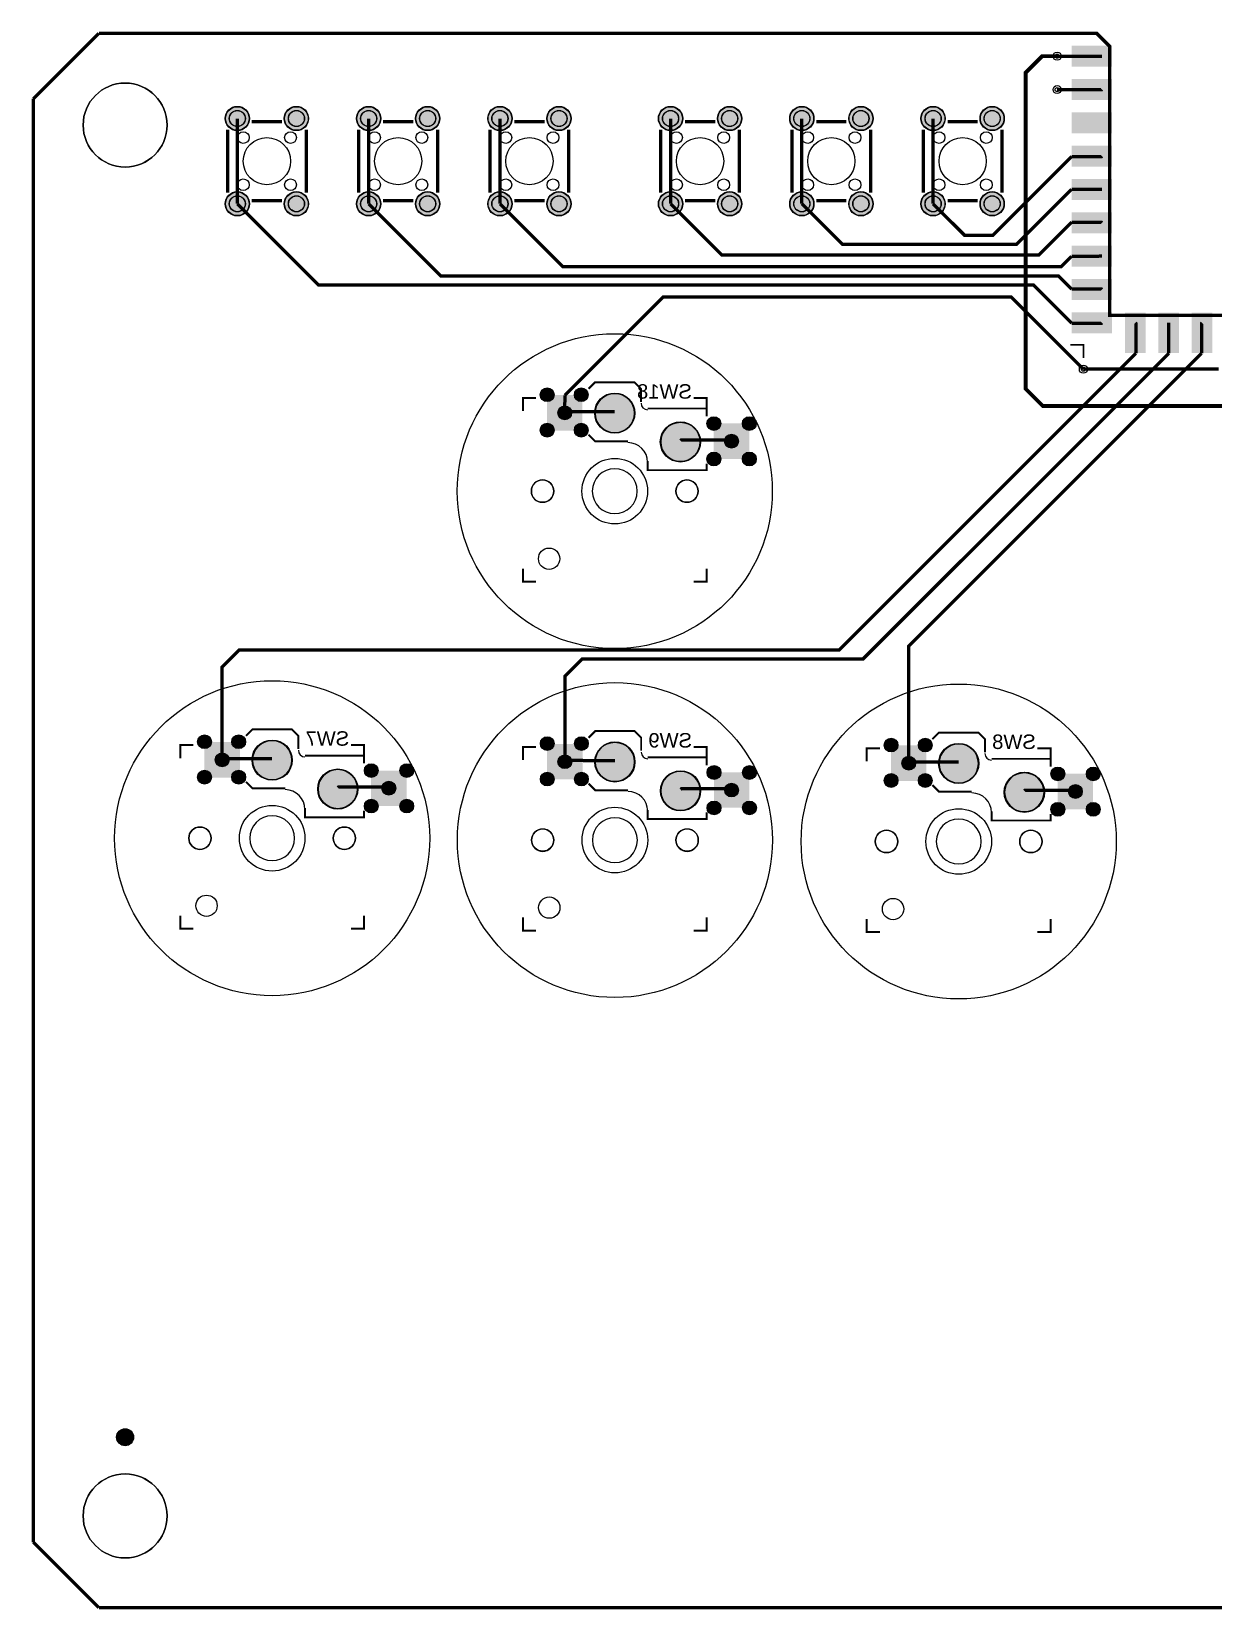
# Model space of a CAD drawing. Header units: millimetres. Extents: x 40 to 250, y -150 to -30.
# Drawn here: x 39.9 to 129.9, y -150.1 to -29.9 of the extents above; entities that cross this region are included whole.
import ezdxf

# ---------------------------------------------------------------- set-up
doc = ezdxf.new("R2010")
doc.units = ezdxf.units.MM
for name, color, linetype, true_color in [('BoardOutline', 7, 'Continuous', 0xff00ff), ('BottomLayer', 7, 'Continuous', 0x0000ff), ('BottomPasteMaskLayer', 7, 'Continuous', 0x800000), ('BottomSilkLayer', 7, 'Continuous', 0x808000), ('BottomSolderMaskLayer', 7, 'Continuous', 0xaa00ff), ('Hole', 7, 'Continuous', 0x222222), ('Multi-Layer', 7, 'Continuous', 0xc0c0c0), ('TopLayer', 7, 'Continuous', 0xff0000), ('TopPasteMaskLayer', 7, 'Continuous', 0x808080), ('TopSilkLayer', 7, 'Continuous', 0xffff00), ('TopSolderMaskLayer', 7, 'Continuous', 0x800080)]:
    doc.layers.add(name, color=color, linetype=linetype, true_color=true_color)
doc.styles.get("Standard").update_dxf_attribs({"font": 'arial.ttf'})

msp = doc.modelspace()

# ---------------------------------------------------------------- hatches: boundary and pattern name
at = {"layer": 'BottomLayer'}
for points in [[(81.79, -60.23), (79.19, -60.23), (79.19, -57.63), (81.79, -57.63)], [(94.49, -62.39), (91.89, -62.39), (91.89, -59.79), (94.49, -59.79)], [(55.69, -86.68), (53.09, -86.68), (53.09, -84.08), (55.69, -84.08)], [(81.8, -86.82), (79.2, -86.82), (79.2, -84.22), (81.8, -84.22)], [(107.99, -86.93), (105.39, -86.93), (105.39, -84.33), (107.99, -84.33)], [(68.39, -88.84), (65.79, -88.84), (65.79, -86.24), (68.39, -86.24)], [(94.5, -88.98), (91.9, -88.98), (91.9, -86.38), (94.5, -86.38)], [(120.69, -89.09), (118.09, -89.09), (118.09, -86.49), (120.69, -86.49)]]:
    msp.add_hatch(color=256, dxfattribs=at).paths.add_polyline_path(points)
at = {"layer": 'BottomPasteMaskLayer'}
for points in [[(81.79, -60.23), (79.19, -60.23), (79.19, -57.63), (81.79, -57.63)], [(94.49, -62.39), (91.89, -62.39), (91.89, -59.79), (94.49, -59.79)], [(55.69, -86.68), (53.09, -86.68), (53.09, -84.08), (55.69, -84.08)], [(81.8, -86.82), (79.2, -86.82), (79.2, -84.22), (81.8, -84.22)], [(107.99, -86.93), (105.39, -86.93), (105.39, -84.33), (107.99, -84.33)], [(68.39, -88.84), (65.79, -88.84), (65.79, -86.24), (68.39, -86.24)], [(94.5, -88.98), (91.9, -88.98), (91.9, -86.38), (94.5, -86.38)], [(120.69, -89.09), (118.09, -89.09), (118.09, -86.49), (120.69, -86.49)]]:
    msp.add_hatch(color=256, dxfattribs=at).paths.add_polyline_path(points)
at = {"layer": 'BottomSolderMaskLayer'}
for points in [[(54.62, -36.5, 1), (56.48, -36.5, 1)], [(59.12, -36.5, 1), (60.98, -36.5, 1)], [(64.62, -36.5, 1), (66.48, -36.5, 1)], [(69.12, -36.5, 1), (70.98, -36.5, 1)], [(74.62, -36.5, 1), (76.48, -36.5, 1)], [(79.12, -36.5, 1), (80.98, -36.5, 1)], [(87.62, -36.5, 1), (89.48, -36.5, 1)], [(92.12, -36.5, 1), (93.98, -36.5, 1)], [(97.62, -36.5, 1), (99.48, -36.5, 1)], [(102.12, -36.5, 1), (103.98, -36.5, 1)], [(107.62, -36.5, 1), (109.48, -36.5, 1)], [(112.12, -36.5, 1), (113.98, -36.5, 1)], [(54.62, -43, 1), (56.48, -43, 1)], [(59.12, -43, 1), (60.98, -43, 1)], [(64.62, -43, 1), (66.48, -43, 1)], [(69.12, -43, 1), (70.98, -43, 1)], [(74.62, -43, 1), (76.48, -43, 1)], [(79.12, -43, 1), (80.98, -43, 1)], [(87.62, -43, 1), (89.48, -43, 1)], [(92.12, -43, 1), (93.98, -43, 1)], [(97.62, -43, 1), (99.48, -43, 1)], [(102.12, -43, 1), (103.98, -43, 1)], [(107.62, -43, 1), (109.48, -43, 1)], [(112.12, -43, 1), (113.98, -43, 1)], [(78.62, -57.55, 1), (79.68, -57.55, 1)], [(81.84, -60.28), (79.14, -60.28), (79.14, -57.58), (81.84, -57.58)], [(81.22, -57.55, 1), (82.28, -57.55, 1)], [(82.77, -58.95, 1), (85.83, -58.95, 1)], [(79.97, -58.93, 1), (81.02, -58.93, 1)], [(78.62, -60.25, 1), (79.68, -60.25, 1)], [(81.22, -60.25, 1), (82.28, -60.25, 1)], [(87.77, -61.15, 1), (90.83, -61.15, 1)], [(91.32, -59.75, 1), (92.38, -59.75, 1)], [(94.54, -62.44), (91.84, -62.44), (91.84, -59.74), (94.54, -59.74)], [(94.02, -59.75, 1), (95.08, -59.75, 1)], [(92.66, -61.09, 1), (93.72, -61.09, 1)], [(91.32, -62.45, 1), (92.38, -62.45, 1)], [(94.02, -62.45, 1), (95.08, -62.45, 1)], [(52.52, -84, 1), (53.58, -84, 1)], [(55.74, -86.73), (53.04, -86.73), (53.04, -84.03), (55.74, -84.03)], [(55.12, -84, 1), (56.18, -84, 1)], [(56.67, -85.4, 1), (59.73, -85.4, 1)], [(78.64, -84.14, 1), (79.69, -84.14, 1)], [(81.86, -86.87), (79.15, -86.87), (79.15, -84.17), (81.86, -84.17)], [(81.24, -84.14, 1), (82.29, -84.14, 1)], [(82.79, -85.54, 1), (85.84, -85.54, 1)], [(104.83, -84.25, 1), (105.88, -84.25, 1)], [(107.43, -84.25, 1), (108.48, -84.25, 1)], [(108.97, -85.65, 1), (112.03, -85.65, 1)], [(53.86, -85.38, 1), (54.92, -85.38, 1)], [(79.98, -85.52, 1), (81.03, -85.52, 1)], [(108.04, -86.98), (105.34, -86.98), (105.34, -84.28), (108.04, -84.28)], [(106.17, -85.63, 1), (107.22, -85.63, 1)], [(52.52, -86.7, 1), (53.58, -86.7, 1)], [(55.12, -86.7, 1), (56.18, -86.7, 1)], [(61.67, -87.6, 1), (64.73, -87.6, 1)], [(65.22, -86.2, 1), (66.28, -86.2, 1)], [(68.44, -88.89), (65.74, -88.89), (65.74, -86.19), (68.44, -86.19)], [(67.92, -86.2, 1), (68.98, -86.2, 1)], [(78.64, -86.84, 1), (79.69, -86.84, 1)], [(81.24, -86.84, 1), (82.29, -86.84, 1)], [(87.79, -87.74, 1), (90.84, -87.74, 1)], [(91.34, -86.34, 1), (92.39, -86.34, 1)], [(94.56, -89.03), (91.85, -89.03), (91.85, -86.33), (94.56, -86.33)], [(94.04, -86.34, 1), (95.09, -86.34, 1)], [(104.83, -86.95, 1), (105.88, -86.95, 1)], [(107.43, -86.95, 1), (108.48, -86.95, 1)], [(113.97, -87.85, 1), (117.03, -87.85, 1)], [(117.53, -86.45, 1), (118.58, -86.45, 1)], [(120.74, -89.14), (118.04, -89.14), (118.04, -86.44), (120.74, -86.44)], [(120.22, -86.45, 1), (121.28, -86.45, 1)], [(66.56, -87.54, 1), (67.62, -87.54, 1)], [(92.68, -87.68, 1), (93.73, -87.68, 1)], [(118.86, -87.79, 1), (119.92, -87.79, 1)], [(65.22, -88.9, 1), (66.28, -88.9, 1)], [(67.92, -88.9, 1), (68.98, -88.9, 1)], [(91.34, -89.04, 1), (92.39, -89.04, 1)], [(94.04, -89.04, 1), (95.09, -89.04, 1)], [(117.53, -89.15, 1), (118.58, -89.15, 1)], [(120.22, -89.15, 1), (121.28, -89.15, 1)], [(46.35, -137, 1), (47.65, -137, 1)]]:
    msp.add_hatch(color=256, dxfattribs=at).paths.add_polyline_path(points)
at = {"layer": 'Multi-Layer'}
for points in [[(54.65, -36.5, 1), (56.45, -36.5, 1)], [(59.15, -36.5, 1), (60.95, -36.5, 1)], [(64.65, -36.5, 1), (66.45, -36.5, 1)], [(69.15, -36.5, 1), (70.95, -36.5, 1)], [(74.65, -36.5, 1), (76.45, -36.5, 1)], [(79.15, -36.5, 1), (80.95, -36.5, 1)], [(87.65, -36.5, 1), (89.45, -36.5, 1)], [(92.15, -36.5, 1), (93.95, -36.5, 1)], [(97.65, -36.5, 1), (99.45, -36.5, 1)], [(102.15, -36.5, 1), (103.95, -36.5, 1)], [(107.65, -36.5, 1), (109.45, -36.5, 1)], [(112.15, -36.5, 1), (113.95, -36.5, 1)], [(54.65, -43, 1), (56.45, -43, 1)], [(59.15, -43, 1), (60.95, -43, 1)], [(64.65, -43, 1), (66.45, -43, 1)], [(69.15, -43, 1), (70.95, -43, 1)], [(74.65, -43, 1), (76.45, -43, 1)], [(79.15, -43, 1), (80.95, -43, 1)], [(87.65, -43, 1), (89.45, -43, 1)], [(92.15, -43, 1), (93.95, -43, 1)], [(97.65, -43, 1), (99.45, -43, 1)], [(102.15, -43, 1), (103.95, -43, 1)], [(107.65, -43, 1), (109.45, -43, 1)], [(112.15, -43, 1), (113.95, -43, 1)]]:
    msp.add_hatch(color=256, dxfattribs=at).paths.add_polyline_path(points)
at = {"layer": 'TopLayer'}
for points in [[(119.15, -30.99), (122.17, -30.99), (122.17, -32.51), (119.15, -32.51)], [(119.15, -33.53), (122.17, -33.53), (122.17, -35.05), (119.15, -35.05)], [(119.15, -36.07), (122.17, -36.07), (122.17, -37.59), (119.15, -37.59)], [(119.15, -38.61), (122.17, -38.61), (122.17, -40.13), (119.15, -40.13)], [(119.15, -41.15), (122.17, -41.15), (122.17, -42.67), (119.15, -42.67)], [(119.15, -43.69), (122.17, -43.69), (122.17, -45.21), (119.15, -45.21)], [(119.15, -46.23), (122.17, -46.23), (122.17, -47.75), (119.15, -47.75)], [(119.15, -48.77), (122.17, -48.77), (122.17, -50.29), (119.15, -50.29)], [(119.15, -51.31), (122.17, -51.31), (122.17, -52.83), (119.15, -52.83)], [(123.19, -51.31), (124.71, -51.31), (124.71, -54.33), (123.19, -54.33)], [(125.73, -51.31), (127.25, -51.31), (127.25, -54.33), (125.73, -54.33)], [(128.27, -51.31), (129.79, -51.31), (129.79, -54.33), (128.27, -54.33)], [(81.79, -60.23), (79.19, -60.23), (79.19, -57.63), (81.79, -57.63)], [(94.49, -62.39), (91.89, -62.39), (91.89, -59.79), (94.49, -59.79)], [(55.69, -86.68), (53.09, -86.68), (53.09, -84.08), (55.69, -84.08)], [(81.8, -86.82), (79.2, -86.82), (79.2, -84.22), (81.8, -84.22)], [(107.99, -86.93), (105.39, -86.93), (105.39, -84.33), (107.99, -84.33)], [(68.39, -88.84), (65.79, -88.84), (65.79, -86.24), (68.39, -86.24)], [(94.5, -88.98), (91.9, -88.98), (91.9, -86.38), (94.5, -86.38)], [(120.69, -89.09), (118.09, -89.09), (118.09, -86.49), (120.69, -86.49)]]:
    msp.add_hatch(color=256, dxfattribs=at).paths.add_polyline_path(points)
at = {"layer": 'TopPasteMaskLayer'}
for points in [[(119.15, -30.99), (122.17, -30.99), (122.17, -32.51), (119.15, -32.51)], [(119.15, -33.53), (122.17, -33.53), (122.17, -35.05), (119.15, -35.05)], [(119.15, -36.07), (122.17, -36.07), (122.17, -37.59), (119.15, -37.59)], [(119.15, -38.61), (122.17, -38.61), (122.17, -40.13), (119.15, -40.13)], [(119.15, -41.15), (122.17, -41.15), (122.17, -42.67), (119.15, -42.67)], [(119.15, -43.69), (122.17, -43.69), (122.17, -45.21), (119.15, -45.21)], [(119.15, -46.23), (122.17, -46.23), (122.17, -47.75), (119.15, -47.75)], [(119.15, -48.77), (122.17, -48.77), (122.17, -50.29), (119.15, -50.29)], [(119.15, -51.31), (122.17, -51.31), (122.17, -52.83), (119.15, -52.83)], [(123.19, -51.31), (124.71, -51.31), (124.71, -54.33), (123.19, -54.33)], [(125.73, -51.31), (127.25, -51.31), (127.25, -54.33), (125.73, -54.33)], [(128.27, -51.31), (129.79, -51.31), (129.79, -54.33), (128.27, -54.33)], [(81.79, -60.23), (79.19, -60.23), (79.19, -57.63), (81.79, -57.63)], [(94.49, -62.39), (91.89, -62.39), (91.89, -59.79), (94.49, -59.79)], [(55.69, -86.68), (53.09, -86.68), (53.09, -84.08), (55.69, -84.08)], [(81.8, -86.82), (79.2, -86.82), (79.2, -84.22), (81.8, -84.22)], [(107.99, -86.93), (105.39, -86.93), (105.39, -84.33), (107.99, -84.33)], [(68.39, -88.84), (65.79, -88.84), (65.79, -86.24), (68.39, -86.24)], [(94.5, -88.98), (91.9, -88.98), (91.9, -86.38), (94.5, -86.38)], [(120.69, -89.09), (118.09, -89.09), (118.09, -86.49), (120.69, -86.49)]]:
    msp.add_hatch(color=256, dxfattribs=at).paths.add_polyline_path(points)
at = {"layer": 'TopSolderMaskLayer'}
for points in [[(119.11, -30.96), (122.19, -30.96), (122.19, -32.54), (119.11, -32.54)], [(119.11, -33.5), (122.19, -33.5), (122.19, -35.08), (119.11, -35.08)], [(54.62, -36.5, 1), (56.48, -36.5, 1)], [(59.12, -36.5, 1), (60.98, -36.5, 1)], [(64.62, -36.5, 1), (66.48, -36.5, 1)], [(69.12, -36.5, 1), (70.98, -36.5, 1)], [(74.62, -36.5, 1), (76.48, -36.5, 1)], [(79.12, -36.5, 1), (80.98, -36.5, 1)], [(87.62, -36.5, 1), (89.48, -36.5, 1)], [(92.12, -36.5, 1), (93.98, -36.5, 1)], [(97.62, -36.5, 1), (99.48, -36.5, 1)], [(102.12, -36.5, 1), (103.98, -36.5, 1)], [(107.62, -36.5, 1), (109.48, -36.5, 1)], [(112.12, -36.5, 1), (113.98, -36.5, 1)], [(119.11, -36.04), (122.19, -36.04), (122.19, -37.62), (119.11, -37.62)], [(119.11, -38.58), (122.19, -38.58), (122.19, -40.16), (119.11, -40.16)], [(54.62, -43, 1), (56.48, -43, 1)], [(59.12, -43, 1), (60.98, -43, 1)], [(64.62, -43, 1), (66.48, -43, 1)], [(69.12, -43, 1), (70.98, -43, 1)], [(74.62, -43, 1), (76.48, -43, 1)], [(79.12, -43, 1), (80.98, -43, 1)], [(87.62, -43, 1), (89.48, -43, 1)], [(92.12, -43, 1), (93.98, -43, 1)], [(97.62, -43, 1), (99.48, -43, 1)], [(102.12, -43, 1), (103.98, -43, 1)], [(107.62, -43, 1), (109.48, -43, 1)], [(112.12, -43, 1), (113.98, -43, 1)], [(119.11, -41.12), (122.19, -41.12), (122.19, -42.7), (119.11, -42.7)], [(119.11, -43.66), (122.19, -43.66), (122.19, -45.24), (119.11, -45.24)], [(119.11, -46.2), (122.19, -46.2), (122.19, -47.78), (119.11, -47.78)], [(119.11, -48.74), (122.19, -48.74), (122.19, -50.32), (119.11, -50.32)], [(119.11, -51.28), (122.19, -51.28), (122.19, -52.86), (119.11, -52.86)], [(123.16, -51.29), (124.74, -51.29), (124.74, -54.37), (123.16, -54.37)], [(125.7, -51.29), (127.28, -51.29), (127.28, -54.37), (125.7, -54.37)], [(128.24, -51.29), (129.82, -51.29), (129.82, -54.37), (128.24, -54.37)], [(78.62, -57.55, 1), (79.68, -57.55, 1)], [(81.84, -60.28), (79.14, -60.28), (79.14, -57.58), (81.84, -57.58)], [(81.22, -57.55, 1), (82.28, -57.55, 1)], [(82.77, -58.95, 1), (85.83, -58.95, 1)], [(79.97, -58.93, 1), (81.02, -58.93, 1)], [(78.62, -60.25, 1), (79.68, -60.25, 1)], [(81.22, -60.25, 1), (82.28, -60.25, 1)], [(87.77, -61.15, 1), (90.83, -61.15, 1)], [(91.32, -59.75, 1), (92.38, -59.75, 1)], [(94.54, -62.44), (91.84, -62.44), (91.84, -59.74), (94.54, -59.74)], [(94.02, -59.75, 1), (95.08, -59.75, 1)], [(92.66, -61.09, 1), (93.72, -61.09, 1)], [(91.32, -62.45, 1), (92.38, -62.45, 1)], [(94.02, -62.45, 1), (95.08, -62.45, 1)], [(52.52, -84, 1), (53.58, -84, 1)], [(55.74, -86.73), (53.04, -86.73), (53.04, -84.03), (55.74, -84.03)], [(55.12, -84, 1), (56.18, -84, 1)], [(56.67, -85.4, 1), (59.73, -85.4, 1)], [(78.64, -84.14, 1), (79.69, -84.14, 1)], [(81.86, -86.87), (79.15, -86.87), (79.15, -84.17), (81.86, -84.17)], [(81.24, -84.14, 1), (82.29, -84.14, 1)], [(82.79, -85.54, 1), (85.84, -85.54, 1)], [(104.83, -84.25, 1), (105.88, -84.25, 1)], [(107.43, -84.25, 1), (108.48, -84.25, 1)], [(108.97, -85.65, 1), (112.03, -85.65, 1)], [(53.86, -85.38, 1), (54.92, -85.38, 1)], [(79.98, -85.52, 1), (81.03, -85.52, 1)], [(108.04, -86.98), (105.34, -86.98), (105.34, -84.28), (108.04, -84.28)], [(106.17, -85.63, 1), (107.22, -85.63, 1)], [(52.52, -86.7, 1), (53.58, -86.7, 1)], [(55.12, -86.7, 1), (56.18, -86.7, 1)], [(61.67, -87.6, 1), (64.73, -87.6, 1)], [(65.22, -86.2, 1), (66.28, -86.2, 1)], [(68.44, -88.89), (65.74, -88.89), (65.74, -86.19), (68.44, -86.19)], [(67.92, -86.2, 1), (68.98, -86.2, 1)], [(78.64, -86.84, 1), (79.69, -86.84, 1)], [(81.24, -86.84, 1), (82.29, -86.84, 1)], [(87.79, -87.74, 1), (90.84, -87.74, 1)], [(91.34, -86.34, 1), (92.39, -86.34, 1)], [(94.56, -89.03), (91.85, -89.03), (91.85, -86.33), (94.56, -86.33)], [(94.04, -86.34, 1), (95.09, -86.34, 1)], [(104.83, -86.95, 1), (105.88, -86.95, 1)], [(107.43, -86.95, 1), (108.48, -86.95, 1)], [(113.97, -87.85, 1), (117.03, -87.85, 1)], [(117.53, -86.45, 1), (118.58, -86.45, 1)], [(120.74, -89.14), (118.04, -89.14), (118.04, -86.44), (120.74, -86.44)], [(120.22, -86.45, 1), (121.28, -86.45, 1)], [(66.56, -87.54, 1), (67.62, -87.54, 1)], [(92.68, -87.68, 1), (93.73, -87.68, 1)], [(118.86, -87.79, 1), (119.92, -87.79, 1)], [(65.22, -88.9, 1), (66.28, -88.9, 1)], [(67.92, -88.9, 1), (68.98, -88.9, 1)], [(91.34, -89.04, 1), (92.39, -89.04, 1)], [(94.04, -89.04, 1), (95.09, -89.04, 1)], [(117.53, -89.15, 1), (118.58, -89.15, 1)], [(120.22, -89.15, 1), (121.28, -89.15, 1)], [(46.35, -137, 1), (47.65, -137, 1)]]:
    msp.add_hatch(color=256, dxfattribs=at).paths.add_polyline_path(points)

# ---------------------------------------------------------------- linework, layer by layer
at = {"layer": 'BoardOutline', "const_width": 0.254}
for points in [[(40, -35), (45, -30)], [(45, -30), (121, -30), (122, -31), (122, -51.5), (136, -51.5), (136, -31), (137, -30), (208.1, -30)], [(40, -145), (40, -35)], [(40, -145), (45, -150)], [(245, -150), (45, -150)]]:
    msp.add_lwpolyline(points, dxfattribs=at)
at = {"layer": 'BottomLayer'}
for points, const_width in [([(222.5, -41.15), (222.5, -42.6), (219.6, -45.5), (168.1, -45.5), (155.2, -58.4), (116.9, -58.4), (115.6, -57.1), (115.6, -33), (116.85, -31.75), (118, -31.75)], 0.3), ([(55.55, -36.5), (55.55, -43)], 0.254), ([(65.55, -36.5), (65.55, -43)], 0.254), ([(75.55, -36.5), (75.55, -43)], 0.254), ([(88.55, -36.5), (88.55, -43)], 0.254), ([(98.55, -36.5), (98.55, -43)], 0.254), ([(108.55, -36.5), (108.55, -43)], 0.254), ([(120, -55.6), (130.3, -55.6)], 0.254)]:
    msp.add_lwpolyline(points, dxfattribs=dict(at, const_width=const_width))
at = {"layer": 'BottomSilkLayer'}
for points, const_width in [([(82.3, -57.1), (82.8, -56.6), (85.8, -56.6), (86.3, -57.1), (86.3, -58.1)], 0.15), ([(91.3, -59.2), (91.3, -58.6), (86.8, -58.6)], 0.15), ([(81.93, -60.4), (81.93, -60.2), (81.88, -60.2)], 0.05), ([(82.3, -60.6), (82.8, -61.1), (85.3, -61.1)], 0.15), ([(86.8, -62.6), (86.8, -63.3), (91.3, -63.3), (91.3, -62.8)], 0.15), ([(91.68, -62.33), (91.68, -62.3), (91.77, -62.3), (91.78, -62.3)], 0.05), ([(56.2, -83.55), (56.7, -83.05), (59.7, -83.05), (60.2, -83.55), (60.2, -84.55)], 0.15), ([(82.31, -83.69), (82.81, -83.19), (85.81, -83.19), (86.31, -83.69), (86.31, -84.69)], 0.15), ([(108.5, -83.8), (109, -83.3), (112, -83.3), (112.5, -83.8), (112.5, -84.8)], 0.15), ([(65.2, -85.65), (65.2, -85.05), (60.7, -85.05)], 0.15), ([(91.31, -85.79), (91.31, -85.19), (86.81, -85.19)], 0.15), ([(117.5, -85.9), (117.5, -85.3), (113, -85.3)], 0.15), ([(55.83, -86.85), (55.83, -86.65), (55.78, -86.65)], 0.05), ([(56.2, -87.05), (56.7, -87.55), (59.2, -87.55)], 0.15), ([(81.94, -87), (81.94, -86.8), (81.89, -86.8)], 0.05), ([(82.31, -87.19), (82.81, -87.69), (85.31, -87.69)], 0.15), ([(108.13, -87.1), (108.13, -86.9), (108.08, -86.9)], 0.05), ([(108.5, -87.3), (109, -87.8), (111.5, -87.8)], 0.15), ([(60.7, -89.05), (60.7, -89.75), (65.2, -89.75), (65.2, -89.25)], 0.15), ([(65.58, -88.78), (65.58, -88.75), (65.67, -88.75), (65.68, -88.75)], 0.05), ([(91.69, -88.92), (91.69, -88.9), (91.79, -88.9), (91.79, -88.9)], 0.05), ([(117.88, -89.03), (117.88, -89), (117.97, -89), (117.98, -89)], 0.05), ([(86.81, -89.19), (86.81, -89.89), (91.31, -89.89), (91.31, -89.39)], 0.15), ([(113, -89.3), (113, -90), (117.5, -90), (117.5, -89.5)], 0.15)]:
    msp.add_lwpolyline(points, dxfattribs=dict(at, const_width=const_width))
for centre, radius, start, end in [((47, -37), 3.2, 0.0705, 359.9295), ((84.3, -58.95), 1.5, 0.0679, 359.9321), ((86.8, -58.2), 0.5, 180, 270), ((89.3, -61.15), 1.5, 0.0728, 359.9272), ((85.3, -62.7), 1.5, 0, 90), ((84.3, -64.9), 1.71, 0.0679, 359.9321), ((78.8, -64.9), 0.851, 0.1454, 359.8546), ((89.8, -64.9), 0.851, 0.1454, 359.8546), ((58.2, -85.4), 1.5, 0.0679, 359.9321), ((84.31, -85.54), 1.5, 0.0679, 359.9321), ((110.5, -85.65), 1.5, 0.0679, 359.9321), ((60.7, -84.65), 0.5, 180, 270), ((86.81, -84.79), 0.5, 180, 270), ((113, -84.9), 0.5, 180, 270), ((63.2, -87.6), 1.5, 0.0728, 359.9272), ((89.31, -87.75), 1.5, 0.0728, 359.9272), ((115.5, -87.85), 1.5, 0.0728, 359.9272), ((59.2, -89.15), 1.5, 0, 90), ((85.31, -89.29), 1.5, 360, 90), ((111.5, -89.4), 1.5, 0, 90), ((58.2, -91.35), 1.71, 0.0679, 359.9321), ((84.31, -91.5), 1.71, 0.0679, 359.9321), ((110.5, -91.6), 1.71, 0.0679, 359.9321), ((52.7, -91.35), 0.851, 0.1454, 359.8546), ((63.7, -91.35), 0.851, 0.1454, 359.8546), ((78.81, -91.5), 0.851, 0.1454, 359.8546), ((89.81, -91.5), 0.851, 0.1454, 359.8546), ((105, -91.6), 0.851, 0.1454, 359.8546), ((116, -91.6), 0.851, 0.1454, 359.8546), ((47, -143), 3.2, 0.0705, 359.9295)]:
    msp.add_arc(centre, radius, start, end, dxfattribs=at)
at = {"layer": 'BottomSolderMaskLayer'}
for centre, radius in [((55.55, -36.5), 0.925), ((55.55, -36.5), 0.617), ((60.05, -36.5), 0.925), ((60.05, -36.5), 0.617), ((65.55, -36.5), 0.925), ((65.55, -36.5), 0.617), ((70.05, -36.5), 0.925), ((70.05, -36.5), 0.617), ((75.55, -36.5), 0.925), ((75.55, -36.5), 0.617), ((80.05, -36.5), 0.925), ((80.05, -36.5), 0.617), ((88.55, -36.5), 0.925), ((88.55, -36.5), 0.617), ((93.05, -36.5), 0.925), ((93.05, -36.5), 0.617), ((98.55, -36.5), 0.925), ((98.55, -36.5), 0.617), ((103.05, -36.5), 0.925), ((103.05, -36.5), 0.617), ((108.55, -36.5), 0.925), ((108.55, -36.5), 0.617), ((113.05, -36.5), 0.925), ((113.05, -36.5), 0.617), ((55.55, -43), 0.925), ((60.05, -43), 0.925), ((65.55, -43), 0.925), ((70.05, -43), 0.925), ((75.55, -43), 0.925), ((80.05, -43), 0.925), ((88.55, -43), 0.925), ((93.05, -43), 0.925), ((98.55, -43), 0.925), ((103.05, -43), 0.925), ((108.55, -43), 0.925), ((113.05, -43), 0.925), ((55.55, -43), 0.617), ((60.05, -43), 0.617), ((65.55, -43), 0.617), ((70.05, -43), 0.617), ((75.55, -43), 0.617), ((80.05, -43), 0.617), ((88.55, -43), 0.617), ((93.05, -43), 0.617), ((98.55, -43), 0.617), ((103.05, -43), 0.617), ((108.55, -43), 0.617), ((113.05, -43), 0.617), ((79.15, -57.55), 0.525), ((79.15, -57.55), 0.263), ((81.75, -57.55), 0.525), ((81.75, -57.55), 0.263), ((84.3, -58.95), 1.53), ((84.3, -58.95), 1.53), ((80.49, -58.93), 0.525), ((80.49, -58.93), 0.263), ((79.15, -60.25), 0.525), ((79.15, -60.25), 0.263), ((81.75, -60.25), 0.525), ((81.75, -60.25), 0.263), ((89.3, -61.15), 1.53), ((89.3, -61.15), 1.53), ((91.85, -59.75), 0.525), ((91.85, -59.75), 0.263), ((94.55, -59.75), 0.525), ((94.55, -59.75), 0.263), ((93.19, -61.09), 0.525), ((93.19, -61.09), 0.263), ((91.85, -62.45), 0.525), ((91.85, -62.45), 0.263), ((94.55, -62.45), 0.525), ((94.55, -62.45), 0.263), ((53.05, -84), 0.525), ((53.05, -84), 0.263), ((55.65, -84), 0.525), ((55.65, -84), 0.263), ((58.2, -85.4), 1.53), ((58.2, -85.4), 1.53), ((79.16, -84.14), 0.525), ((79.16, -84.14), 0.263), ((81.76, -84.14), 0.525), ((81.76, -84.14), 0.263), ((84.31, -85.54), 1.53), ((84.31, -85.54), 1.53), ((105.35, -84.25), 0.525), ((105.35, -84.25), 0.263), ((107.95, -84.25), 0.525), ((107.95, -84.25), 0.263), ((110.5, -85.65), 1.53), ((110.5, -85.65), 1.53), ((54.39, -85.38), 0.525), ((54.39, -85.38), 0.263), ((80.5, -85.52), 0.525), ((80.5, -85.52), 0.263), ((106.69, -85.63), 0.525), ((106.69, -85.63), 0.263), ((53.05, -86.7), 0.525), ((53.05, -86.7), 0.263), ((55.65, -86.7), 0.525), ((55.65, -86.7), 0.263), ((63.2, -87.6), 1.53), ((63.2, -87.6), 1.53), ((65.75, -86.2), 0.525), ((65.75, -86.2), 0.263), ((68.45, -86.2), 0.525), ((68.45, -86.2), 0.263), ((79.16, -86.84), 0.525), ((79.16, -86.84), 0.263), ((81.76, -86.84), 0.525), ((81.76, -86.84), 0.263), ((89.31, -87.74), 1.53), ((89.31, -87.74), 1.53), ((91.86, -86.34), 0.525), ((91.86, -86.34), 0.263), ((94.56, -86.34), 0.525), ((94.56, -86.34), 0.263), ((105.35, -86.95), 0.525), ((107.95, -86.95), 0.525), ((115.5, -87.85), 1.53), ((115.5, -87.85), 1.53), ((118.05, -86.45), 0.525), ((118.05, -86.45), 0.263), ((120.75, -86.45), 0.525), ((120.75, -86.45), 0.263), ((67.09, -87.54), 0.525), ((67.09, -87.54), 0.263), ((93.2, -87.68), 0.525), ((93.2, -87.68), 0.263), ((105.35, -86.95), 0.263), ((107.95, -86.95), 0.263), ((119.39, -87.79), 0.525), ((119.39, -87.79), 0.263), ((65.75, -88.9), 0.525), ((65.75, -88.9), 0.263), ((68.45, -88.9), 0.525), ((68.45, -88.9), 0.263), ((91.86, -89.04), 0.525), ((91.86, -89.04), 0.263), ((94.56, -89.04), 0.525), ((94.56, -89.04), 0.263), ((118.05, -89.15), 0.525), ((118.05, -89.15), 0.263), ((120.75, -89.15), 0.525), ((120.75, -89.15), 0.263), ((47, -137), 0.65), ((47, -137), 0.65)]:
    msp.add_circle(centre, radius, dxfattribs=at)
for centre, radius, start, end in [((47, -37), 3.2, 0.0705, 359.9295), ((84.3, -58.95), 1.5, 0.0679, 359.9321), ((89.3, -61.15), 1.5, 0.0728, 359.9272), ((84.3, -64.9), 1.71, 0.0679, 359.9321), ((78.8, -64.9), 0.851, 0.1454, 359.8546), ((89.8, -64.9), 0.851, 0.1454, 359.8546), ((58.2, -85.4), 1.5, 0.0679, 359.9321), ((84.31, -85.54), 1.5, 0.0679, 359.9321), ((110.5, -85.65), 1.5, 0.0679, 359.9321), ((63.2, -87.6), 1.5, 0.0728, 359.9272), ((89.31, -87.75), 1.5, 0.0728, 359.9272), ((115.5, -87.85), 1.5, 0.0728, 359.9272), ((58.2, -91.35), 1.71, 0.0679, 359.9321), ((84.31, -91.5), 1.71, 0.0679, 359.9321), ((110.5, -91.6), 1.71, 0.0679, 359.9321), ((52.7, -91.35), 0.851, 0.1454, 359.8546), ((63.7, -91.35), 0.851, 0.1454, 359.8546), ((78.81, -91.5), 0.851, 0.1454, 359.8546), ((89.81, -91.5), 0.851, 0.1454, 359.8546), ((105, -91.6), 0.851, 0.1454, 359.8546), ((116, -91.6), 0.851, 0.1454, 359.8546), ((47, -143), 3.2, 0.0705, 359.9295)]:
    msp.add_arc(centre, radius, start, end, dxfattribs=at)
at = {"layer": 'Hole'}
for centre, radius in [((118, -31.75), 0.155), ((47, -37), 3.2), ((118, -34.3), 0.152), ((120, -55.6), 0.155), ((84.3, -64.9), 2.5), ((78.8, -64.9), 0.851), ((89.8, -64.9), 0.851), ((79.3, -70.05), 0.812), ((58.2, -91.35), 2.5), ((84.31, -91.49), 2.5), ((110.5, -91.6), 2.5), ((52.7, -91.35), 0.851), ((63.7, -91.35), 0.851), ((78.81, -91.49), 0.851), ((89.81, -91.49), 0.851), ((105, -91.6), 0.851), ((116, -91.6), 0.851), ((53.2, -96.5), 0.812), ((79.31, -96.64), 0.812), ((105.5, -96.75), 0.812), ((47, -143), 3.2)]:
    msp.add_circle(centre, radius, dxfattribs=at)
at = {"layer": 'Multi-Layer'}
for centre, radius in [((118, -31.75), 0.31), ((47, -37), 3.2), ((118, -34.3), 0.305), ((55.55, -36.5), 0.9), ((55.55, -36.5), 0.6), ((60.05, -36.5), 0.9), ((60.05, -36.5), 0.6), ((65.55, -36.5), 0.9), ((65.55, -36.5), 0.6), ((70.05, -36.5), 0.9), ((70.05, -36.5), 0.6), ((75.55, -36.5), 0.9), ((75.55, -36.5), 0.6), ((80.05, -36.5), 0.9), ((80.05, -36.5), 0.6), ((88.55, -36.5), 0.9), ((88.55, -36.5), 0.6), ((93.05, -36.5), 0.9), ((93.05, -36.5), 0.6), ((98.55, -36.5), 0.9), ((98.55, -36.5), 0.6), ((103.05, -36.5), 0.9), ((103.05, -36.5), 0.6), ((108.55, -36.5), 0.9), ((108.55, -36.5), 0.6), ((113.05, -36.5), 0.9), ((113.05, -36.5), 0.6), ((55.55, -43), 0.9), ((55.55, -43), 0.6), ((60.05, -43), 0.9), ((60.05, -43), 0.6), ((65.55, -43), 0.9), ((65.55, -43), 0.6), ((70.05, -43), 0.9), ((70.05, -43), 0.6), ((75.55, -43), 0.9), ((75.55, -43), 0.6), ((80.05, -43), 0.9), ((80.05, -43), 0.6), ((88.55, -43), 0.9), ((88.55, -43), 0.6), ((93.05, -43), 0.9), ((93.05, -43), 0.6), ((98.55, -43), 0.9), ((98.55, -43), 0.6), ((103.05, -43), 0.9), ((103.05, -43), 0.6), ((108.55, -43), 0.9), ((108.55, -43), 0.6), ((113.05, -43), 0.9), ((113.05, -43), 0.6), ((120, -55.6), 0.31), ((79.15, -57.55), 0.5), ((79.15, -57.55), 0.25), ((81.75, -57.55), 0.5), ((81.75, -57.55), 0.25), ((84.3, -58.95), 1.5), ((84.3, -58.95), 1.5), ((80.49, -58.93), 0.5), ((80.49, -58.93), 0.25), ((79.15, -60.25), 0.5), ((79.15, -60.25), 0.25), ((81.75, -60.25), 0.5), ((81.75, -60.25), 0.25), ((89.3, -61.15), 1.5), ((89.3, -61.15), 1.5), ((91.85, -59.75), 0.5), ((91.85, -59.75), 0.25), ((94.55, -59.75), 0.5), ((94.55, -59.75), 0.25), ((93.19, -61.09), 0.5), ((93.19, -61.09), 0.25), ((84.3, -64.9), 2.5), ((91.85, -62.45), 0.5), ((91.85, -62.45), 0.25), ((94.55, -62.45), 0.5), ((94.55, -62.45), 0.25), ((78.8, -64.9), 0.851), ((89.8, -64.9), 0.851), ((79.3, -70.05), 0.812), ((53.05, -84), 0.5), ((53.05, -84), 0.25), ((55.65, -84), 0.5), ((55.65, -84), 0.25), ((58.2, -85.4), 1.5), ((58.2, -85.4), 1.5), ((79.16, -84.14), 0.5), ((79.16, -84.14), 0.25), ((81.76, -84.14), 0.5), ((81.76, -84.14), 0.25), ((84.31, -85.54), 1.5), ((84.31, -85.54), 1.5), ((105.35, -84.25), 0.5), ((105.35, -84.25), 0.25), ((107.95, -84.25), 0.5), ((107.95, -84.25), 0.25), ((110.5, -85.65), 1.5), ((110.5, -85.65), 1.5), ((54.39, -85.38), 0.5), ((54.39, -85.38), 0.25), ((80.5, -85.52), 0.5), ((80.5, -85.52), 0.25), ((106.69, -85.63), 0.5), ((106.69, -85.63), 0.25), ((53.05, -86.7), 0.5), ((53.05, -86.7), 0.25), ((55.65, -86.7), 0.5), ((55.65, -86.7), 0.25), ((63.2, -87.6), 1.5), ((63.2, -87.6), 1.5), ((65.75, -86.2), 0.5), ((65.75, -86.2), 0.25), ((68.45, -86.2), 0.5), ((68.45, -86.2), 0.25), ((79.16, -86.84), 0.5), ((81.76, -86.84), 0.5), ((89.31, -87.74), 1.5), ((89.31, -87.74), 1.5), ((91.86, -86.34), 0.5), ((91.86, -86.34), 0.25), ((94.56, -86.34), 0.5), ((94.56, -86.34), 0.25), ((105.35, -86.95), 0.5), ((107.95, -86.95), 0.5), ((115.5, -87.85), 1.5), ((115.5, -87.85), 1.5), ((118.05, -86.45), 0.5), ((118.05, -86.45), 0.25), ((120.75, -86.45), 0.5), ((120.75, -86.45), 0.25), ((67.09, -87.54), 0.5), ((67.09, -87.54), 0.25), ((79.16, -86.84), 0.25), ((81.76, -86.84), 0.25), ((93.2, -87.68), 0.5), ((93.2, -87.68), 0.25), ((105.35, -86.95), 0.25), ((107.95, -86.95), 0.25), ((119.39, -87.79), 0.5), ((119.39, -87.79), 0.25), ((58.2, -91.35), 2.5), ((65.75, -88.9), 0.5), ((65.75, -88.9), 0.25), ((68.45, -88.9), 0.5), ((68.45, -88.9), 0.25), ((91.86, -89.04), 0.5), ((91.86, -89.04), 0.25), ((94.56, -89.04), 0.5), ((94.56, -89.04), 0.25), ((118.05, -89.15), 0.5), ((118.05, -89.15), 0.25), ((120.75, -89.15), 0.5), ((120.75, -89.15), 0.25), ((84.31, -91.49), 2.5), ((110.5, -91.6), 2.5), ((52.7, -91.35), 0.851), ((63.7, -91.35), 0.851), ((78.81, -91.49), 0.851), ((89.81, -91.49), 0.851), ((105, -91.6), 0.851), ((116, -91.6), 0.851), ((53.2, -96.5), 0.812), ((79.31, -96.64), 0.812), ((105.5, -96.75), 0.812), ((47, -137), 0.576), ((47, -137), 0.576), ((47, -143), 3.2)]:
    msp.add_circle(centre, radius, dxfattribs=at)
at = {"layer": 'TopLayer', "const_width": 0.254}
for points in [[(121.41, -31.75), (118, -31.75)], [(121.41, -34.29), (121.4, -34.3), (118, -34.3)], [(119.1, -39.4), (113.1, -45.4), (110.95, -45.4), (108.55, -43)], [(121.41, -39.37), (121.38, -39.4), (119.1, -39.4)], [(119.1, -41.9), (114.9, -46.1), (101.65, -46.1), (98.55, -43)], [(121.41, -41.91), (119.1, -41.9)], [(119.1, -52.1), (116.2, -49.2), (61.75, -49.2), (55.55, -43)], [(119.1, -49.5), (118.1, -48.5), (71.05, -48.5), (65.55, -43)], [(119.1, -47), (118.3, -47.8), (80.35, -47.8), (75.55, -43)], [(119.1, -44.4), (116.6, -46.9), (92.45, -46.9), (88.55, -43)], [(121.41, -44.45), (121.36, -44.4), (119.1, -44.4)], [(121.41, -46.99), (119.1, -47)], [(80.5, -57.6), (88, -50.1), (114.5, -50.1), (120, -55.6)], [(121.41, -49.53), (121.38, -49.5), (119.1, -49.5)], [(121.41, -52.07), (121.38, -52.1), (119.1, -52.1)], [(123.95, -52.07), (124, -52.12), (124, -54.4)], [(126.49, -52.07), (126.5, -54.4)], [(129.03, -52.07), (129, -52.1), (129, -54.4)], [(124, -54.4), (101.4, -77), (55.7, -77), (54.39, -78.31), (54.39, -85.38)], [(126.5, -54.4), (103.2, -77.7), (81.8, -77.7), (80.5, -79), (80.5, -85.52)], [(129, -54.4), (106.69, -76.71), (106.69, -85.63)], [(80.49, -58.93), (80.5, -57.6)], [(84.3, -58.85), (80.49, -58.83)], [(89.3, -61.05), (89.36, -60.99), (93.19, -60.99)], [(58.2, -85.3), (54.39, -85.28)], [(84.31, -85.44), (80.5, -85.42)], [(110.5, -85.55), (106.69, -85.53)], [(63.2, -87.5), (63.26, -87.44), (67.09, -87.44)], [(89.31, -87.64), (89.38, -87.58), (93.2, -87.58)], [(115.5, -87.75), (115.56, -87.69), (119.39, -87.69)]]:
    msp.add_lwpolyline(points, dxfattribs=at)
at = {"layer": 'TopSilkLayer'}
for points, const_width in [([(54.8, -42.15), (54.8, -37.35)], 0.254), ([(56.65, -36.75), (58.95, -36.75)], 0.254), ([(60.8, -37.35), (60.8, -42.15)], 0.254), ([(64.8, -42.15), (64.8, -37.35)], 0.254), ([(66.65, -36.75), (68.95, -36.75)], 0.254), ([(70.8, -37.35), (70.8, -42.15)], 0.254), ([(74.8, -42.15), (74.8, -37.35)], 0.254), ([(76.65, -36.75), (78.95, -36.75)], 0.254), ([(80.8, -37.35), (80.8, -42.15)], 0.254), ([(87.8, -42.15), (87.8, -37.35)], 0.254), ([(89.65, -36.75), (91.95, -36.75)], 0.254), ([(93.8, -37.35), (93.8, -42.15)], 0.254), ([(97.8, -42.15), (97.8, -37.35)], 0.254), ([(99.65, -36.75), (101.95, -36.75)], 0.254), ([(103.8, -37.35), (103.8, -42.15)], 0.254), ([(107.8, -42.15), (107.8, -37.35)], 0.254), ([(109.65, -36.75), (111.95, -36.75)], 0.254), ([(113.8, -37.35), (113.8, -42.15)], 0.254), ([(58.95, -42.75), (56.65, -42.75)], 0.254), ([(68.95, -42.75), (66.65, -42.75)], 0.254), ([(78.95, -42.75), (76.65, -42.75)], 0.254), ([(91.95, -42.75), (89.65, -42.75)], 0.254), ([(101.95, -42.75), (99.65, -42.75)], 0.254), ([(111.95, -42.75), (109.65, -42.75)], 0.254), ([(120, -54.75), (120, -53.75), (119, -53.75)], 0.12), ([(77.3, -58.8), (77.3, -57.8), (78.3, -57.8)], 0.15), ([(90.3, -57.8), (91.3, -57.8), (91.3, -58.8)], 0.15), ([(78.3, -71.8), (77.3, -71.8), (77.3, -70.8)], 0.15), ([(90.3, -71.8), (91.3, -71.8), (91.3, -70.8)], 0.15), ([(51.2, -85.25), (51.2, -84.25), (52.2, -84.25)], 0.15), ([(64.2, -84.25), (65.2, -84.25), (65.2, -85.25)], 0.15), ([(77.31, -85.39), (77.31, -84.39), (78.31, -84.39)], 0.15), ([(90.31, -84.39), (91.31, -84.39), (91.31, -85.39)], 0.15), ([(103.5, -85.5), (103.5, -84.5), (104.5, -84.5)], 0.15), ([(116.5, -84.5), (117.5, -84.5), (117.5, -85.5)], 0.15), ([(52.2, -98.25), (51.2, -98.25), (51.2, -97.25)], 0.15), ([(64.2, -98.25), (65.2, -98.25), (65.2, -97.25)], 0.15), ([(78.31, -98.39), (77.31, -98.39), (77.31, -97.39)], 0.15), ([(90.31, -98.39), (91.31, -98.39), (91.31, -97.39)], 0.15), ([(104.5, -98.5), (103.5, -98.5), (103.5, -97.5)], 0.15), ([(116.5, -98.5), (117.5, -98.5), (117.5, -97.5)], 0.15)]:
    msp.add_lwpolyline(points, dxfattribs=dict(at, const_width=const_width))
for centre, radius in [((56, -37.95), 0.447), ((57.8, -39.75), 1.8), ((59.6, -37.95), 0.447), ((66, -37.95), 0.447), ((67.8, -39.75), 1.8), ((69.6, -37.95), 0.447), ((76, -37.95), 0.447), ((77.8, -39.75), 1.8), ((79.6, -37.95), 0.447), ((89, -37.95), 0.447), ((90.8, -39.75), 1.8), ((92.6, -37.95), 0.447), ((99, -37.95), 0.447), ((100.8, -39.75), 1.8), ((102.6, -37.95), 0.447), ((109, -37.95), 0.447), ((110.8, -39.75), 1.8), ((112.6, -37.95), 0.447), ((56, -41.55), 0.447), ((59.6, -41.55), 0.447), ((66, -41.55), 0.447), ((69.6, -41.55), 0.447), ((76, -41.55), 0.447), ((79.6, -41.55), 0.447), ((89, -41.55), 0.447), ((92.6, -41.55), 0.447), ((99, -41.55), 0.447), ((102.6, -41.55), 0.447), ((109, -41.55), 0.447), ((112.6, -41.55), 0.447), ((84.3, -64.9), 12), ((58.2, -91.35), 12), ((84.31, -91.49), 12), ((110.5, -91.6), 12)]:
    msp.add_circle(centre, radius, dxfattribs=at)
at = {"layer": 'TopSolderMaskLayer'}
for centre, radius in [((55.55, -36.5), 0.925), ((55.55, -36.5), 0.617), ((60.05, -36.5), 0.925), ((60.05, -36.5), 0.617), ((65.55, -36.5), 0.925), ((65.55, -36.5), 0.617), ((70.05, -36.5), 0.925), ((70.05, -36.5), 0.617), ((75.55, -36.5), 0.925), ((75.55, -36.5), 0.617), ((80.05, -36.5), 0.925), ((80.05, -36.5), 0.617), ((88.55, -36.5), 0.925), ((88.55, -36.5), 0.617), ((93.05, -36.5), 0.925), ((93.05, -36.5), 0.617), ((98.55, -36.5), 0.925), ((98.55, -36.5), 0.617), ((103.05, -36.5), 0.925), ((103.05, -36.5), 0.617), ((108.55, -36.5), 0.925), ((108.55, -36.5), 0.617), ((113.05, -36.5), 0.925), ((113.05, -36.5), 0.617), ((55.55, -43), 0.925), ((60.05, -43), 0.925), ((65.55, -43), 0.925), ((70.05, -43), 0.925), ((75.55, -43), 0.925), ((80.05, -43), 0.925), ((88.55, -43), 0.925), ((93.05, -43), 0.925), ((98.55, -43), 0.925), ((103.05, -43), 0.925), ((108.55, -43), 0.925), ((113.05, -43), 0.925), ((55.55, -43), 0.617), ((60.05, -43), 0.617), ((65.55, -43), 0.617), ((70.05, -43), 0.617), ((75.55, -43), 0.617), ((80.05, -43), 0.617), ((88.55, -43), 0.617), ((93.05, -43), 0.617), ((98.55, -43), 0.617), ((103.05, -43), 0.617), ((108.55, -43), 0.617), ((113.05, -43), 0.617), ((79.15, -57.55), 0.525), ((79.15, -57.55), 0.263), ((81.75, -57.55), 0.525), ((81.75, -57.55), 0.263), ((84.3, -58.95), 1.53), ((84.3, -58.95), 1.53), ((80.49, -58.93), 0.525), ((80.49, -58.93), 0.263), ((79.15, -60.25), 0.525), ((79.15, -60.25), 0.263), ((81.75, -60.25), 0.525), ((81.75, -60.25), 0.263), ((89.3, -61.15), 1.53), ((89.3, -61.15), 1.53), ((91.85, -59.75), 0.525), ((91.85, -59.75), 0.263), ((94.55, -59.75), 0.525), ((94.55, -59.75), 0.263), ((93.19, -61.09), 0.525), ((93.19, -61.09), 0.263), ((91.85, -62.45), 0.525), ((91.85, -62.45), 0.263), ((94.55, -62.45), 0.525), ((94.55, -62.45), 0.263), ((53.05, -84), 0.525), ((53.05, -84), 0.263), ((55.65, -84), 0.525), ((55.65, -84), 0.263), ((58.2, -85.4), 1.53), ((58.2, -85.4), 1.53), ((79.16, -84.14), 0.525), ((79.16, -84.14), 0.263), ((81.76, -84.14), 0.525), ((81.76, -84.14), 0.263), ((84.31, -85.54), 1.53), ((84.31, -85.54), 1.53), ((105.35, -84.25), 0.525), ((105.35, -84.25), 0.263), ((107.95, -84.25), 0.525), ((107.95, -84.25), 0.263), ((110.5, -85.65), 1.53), ((110.5, -85.65), 1.53), ((54.39, -85.38), 0.525), ((54.39, -85.38), 0.263), ((80.5, -85.52), 0.525), ((80.5, -85.52), 0.263), ((106.69, -85.63), 0.525), ((106.69, -85.63), 0.263), ((53.05, -86.7), 0.525), ((53.05, -86.7), 0.263), ((55.65, -86.7), 0.525), ((55.65, -86.7), 0.263), ((63.2, -87.6), 1.53), ((63.2, -87.6), 1.53), ((65.75, -86.2), 0.525), ((65.75, -86.2), 0.263), ((68.45, -86.2), 0.525), ((68.45, -86.2), 0.263), ((79.16, -86.84), 0.525), ((79.16, -86.84), 0.263), ((81.76, -86.84), 0.525), ((81.76, -86.84), 0.263), ((89.31, -87.74), 1.53), ((89.31, -87.74), 1.53), ((91.86, -86.34), 0.525), ((91.86, -86.34), 0.263), ((94.56, -86.34), 0.525), ((94.56, -86.34), 0.263), ((105.35, -86.95), 0.525), ((107.95, -86.95), 0.525), ((115.5, -87.85), 1.53), ((115.5, -87.85), 1.53), ((118.05, -86.45), 0.525), ((118.05, -86.45), 0.263), ((120.75, -86.45), 0.525), ((120.75, -86.45), 0.263), ((67.09, -87.54), 0.525), ((67.09, -87.54), 0.263), ((93.2, -87.68), 0.525), ((93.2, -87.68), 0.263), ((105.35, -86.95), 0.263), ((107.95, -86.95), 0.263), ((119.39, -87.79), 0.525), ((119.39, -87.79), 0.263), ((65.75, -88.9), 0.525), ((65.75, -88.9), 0.263), ((68.45, -88.9), 0.525), ((68.45, -88.9), 0.263), ((91.86, -89.04), 0.525), ((91.86, -89.04), 0.263), ((94.56, -89.04), 0.525), ((94.56, -89.04), 0.263), ((118.05, -89.15), 0.525), ((118.05, -89.15), 0.263), ((120.75, -89.15), 0.525), ((120.75, -89.15), 0.263), ((47, -137), 0.65), ((47, -137), 0.65)]:
    msp.add_circle(centre, radius, dxfattribs=at)
for centre, radius, start, end in [((47, -37), 3.2, 0.0705, 359.9295), ((84.3, -58.95), 1.5, 0.0679, 359.9321), ((89.3, -61.15), 1.5, 0.0728, 359.9272), ((84.3, -64.9), 1.71, 0.0679, 359.9321), ((78.8, -64.9), 0.851, 0.1454, 359.8546), ((89.8, -64.9), 0.851, 0.1454, 359.8546), ((58.2, -85.4), 1.5, 0.0679, 359.9321), ((84.31, -85.54), 1.5, 0.0679, 359.9321), ((110.5, -85.65), 1.5, 0.0679, 359.9321), ((63.2, -87.6), 1.5, 0.0728, 359.9272), ((89.31, -87.75), 1.5, 0.0728, 359.9272), ((115.5, -87.85), 1.5, 0.0728, 359.9272), ((58.2, -91.35), 1.71, 0.0679, 359.9321), ((84.31, -91.5), 1.71, 0.0679, 359.9321), ((110.5, -91.6), 1.71, 0.0679, 359.9321), ((52.7, -91.35), 0.851, 0.1454, 359.8546), ((63.7, -91.35), 0.851, 0.1454, 359.8546), ((78.81, -91.5), 0.851, 0.1454, 359.8546), ((89.81, -91.5), 0.851, 0.1454, 359.8546), ((105, -91.6), 0.851, 0.1454, 359.8546), ((116, -91.6), 0.851, 0.1454, 359.8546), ((47, -143), 3.2, 0.0705, 359.9295)]:
    msp.add_arc(centre, radius, start, end, dxfattribs=at)

# ---------------------------------------------------------------- texts
at = {"layer": 'BottomSilkLayer', "text_generation_flag": 2}
for s, p in [('SW18', (90.18, -57.85)), ('SW7', (64.07, -84.3)), ('SW9', (90.19, -84.44)), ('SW8', (116.38, -84.55))]:
    msp.add_text(s, height=1.1, dxfattribs=at).set_placement(p)

doc.saveas('drawing.dxf')
